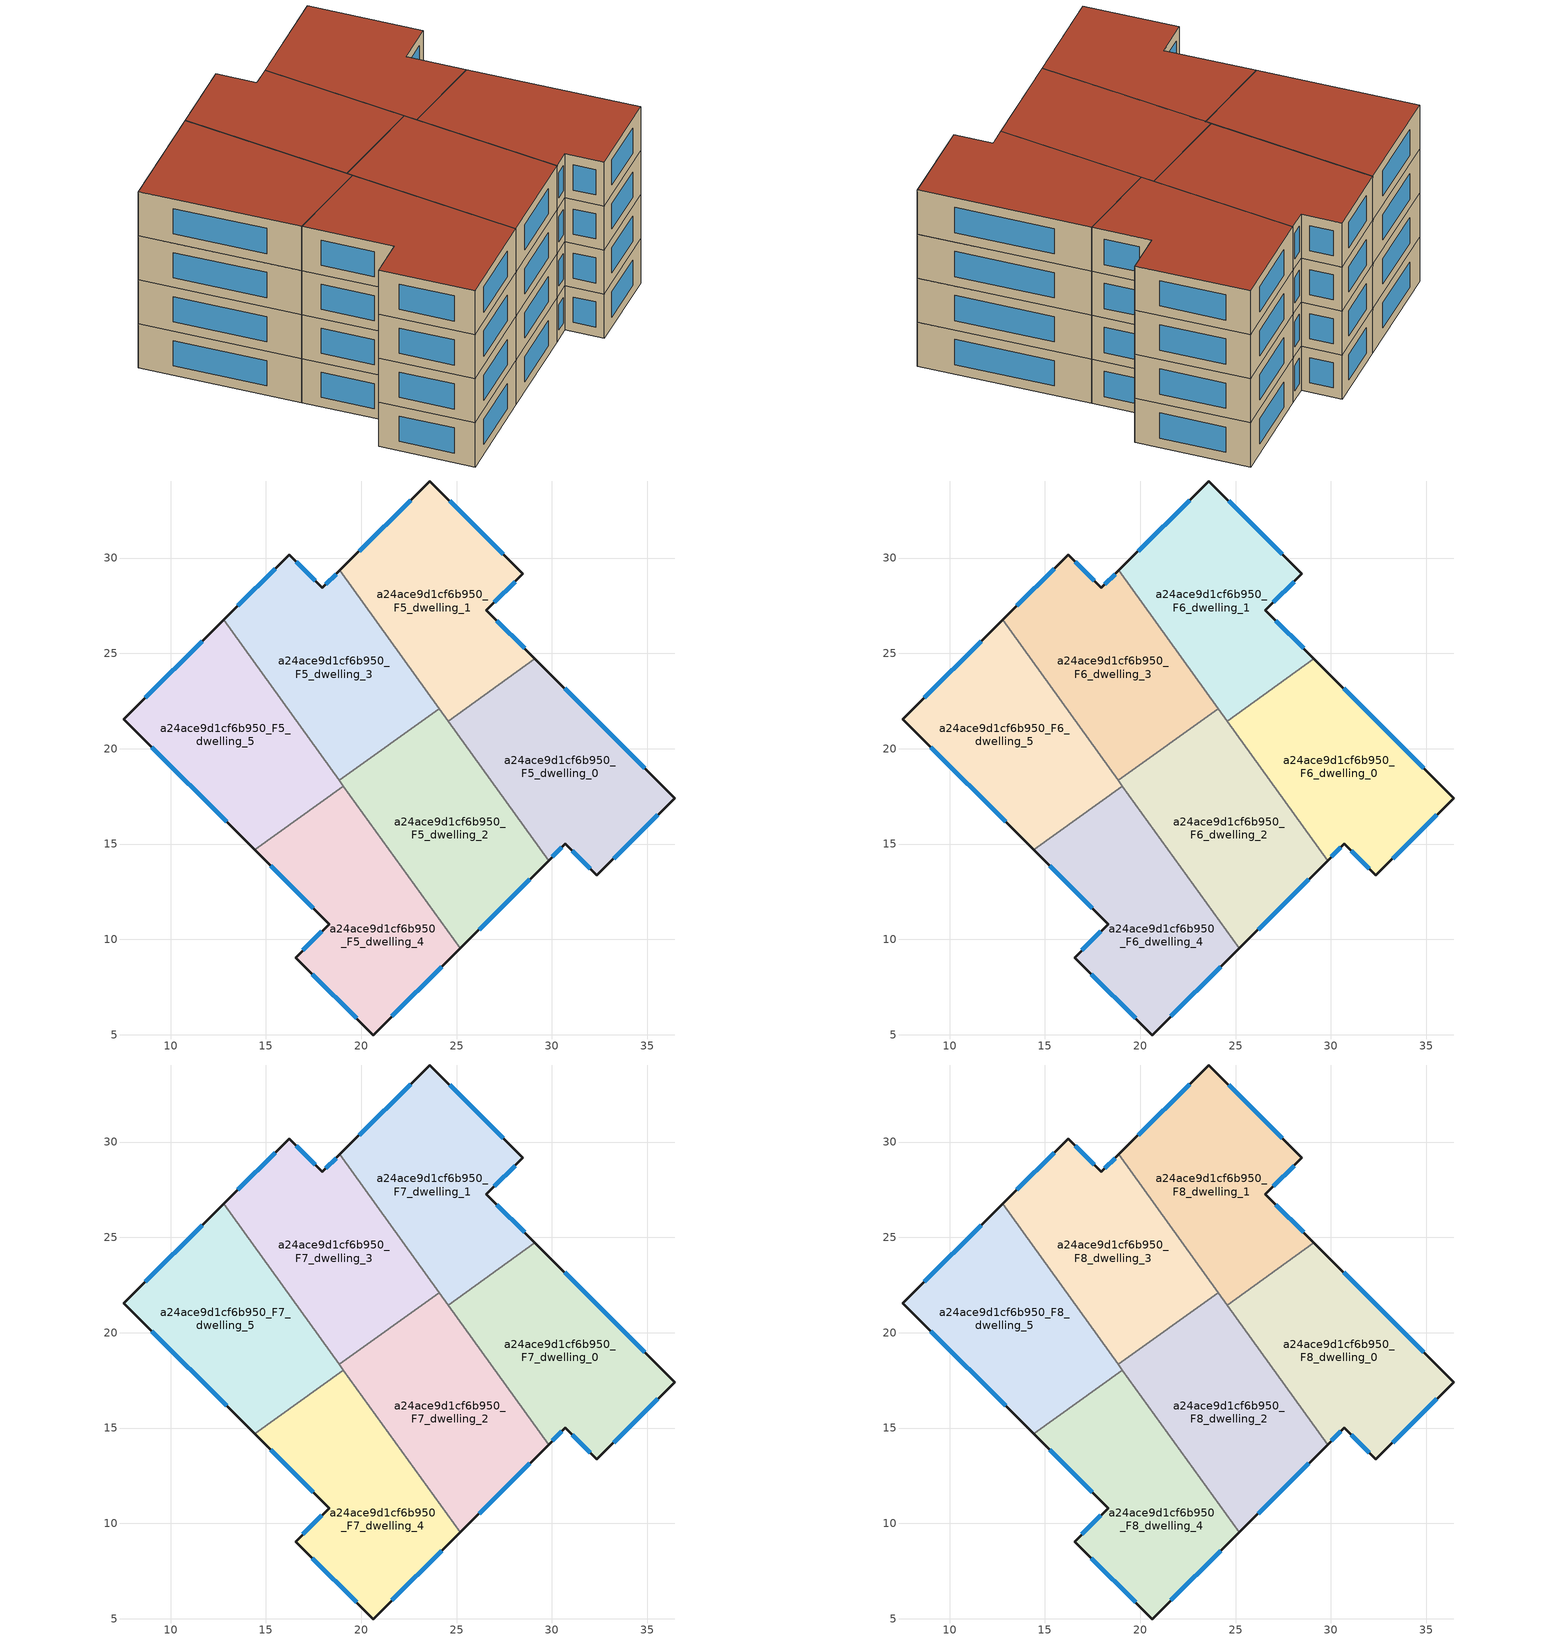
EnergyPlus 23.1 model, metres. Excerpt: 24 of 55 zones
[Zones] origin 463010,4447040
a24ace9d1cf6b950_F5_dwelling_0
 floor to a24ace9d1cf6b950_F4_dwelling_0 (EU_floor_Construction): 36.44,17.41 32.37,13.36 30.72,15.01 29.83,14.14 24.57,21.45 29.11,24.73 z15
 wall outside (EU_wall_Construction): 29.83,14.14 30.72,15.01 32.37,13.36 36.44,17.41 29.11,24.73 z15:18
 wall to a24ace9d1cf6b950_F5_dwelling_1 (EU_wall_Construction): 29.11,24.73 24.57,21.45 z15:18
 wall to a24ace9d1cf6b950_F5_dwelling_2 (EU_wall_Construction): 24.57,21.45 29.83,14.14 z15:18
 window (EU_Window_Construction): 31.07,14.66 32.01,13.72 / 30.02,14.32 30.53,14.83 / 34.87,18.97 30.68,23.16 / 33.24,14.23 35.57,16.54 z15.64:17.36
a24ace9d1cf6b950_F5_dwelling_1
 floor to a24ace9d1cf6b950_F4_dwelling_1 (EU_floor_Construction): 28.49,29.17 26.57,27.27 29.11,24.73 24.57,21.45 18.88,29.35 23.6,34.04 z15
 wall outside (EU_wall_Construction): 29.11,24.73 26.57,27.27 28.49,29.17 23.6,34.04 18.88,29.35 z15:18
 wall to a24ace9d1cf6b950_F5_dwelling_3 (EU_wall_Construction): 18.88,29.35 24.1,22.1 z15:18
 wall to a24ace9d1cf6b950_F5_dwelling_2 (EU_wall_Construction): 24.1,22.1 24.57,21.45 z15:18
 window (EU_Window_Construction): 22.59,33.04 19.89,30.36 / 27.44,30.21 24.65,33 / 26.98,27.67 28.08,28.76 / 28.57,25.27 27.11,26.72 z15.64:17.36
a24ace9d1cf6b950_F5_dwelling_2
 floor to a24ace9d1cf6b950_F4_dwelling_2 (EU_floor_Construction): 24.1,22.1 29.83,14.14 25.2,9.53 18.86,18.33 z15
 wall outside (EU_wall_Construction): 25.2,9.53 29.83,14.14 z15:18
 wall to a24ace9d1cf6b950_F5_dwelling_3 (EU_wall_Construction): 24.1,22.1 18.86,18.33 z15:18
 wall to a24ace9d1cf6b950_F5_dwelling_4 (EU_wall_Construction): 19.07,18.04 25.2,9.53 z15:18
 wall to a24ace9d1cf6b950_F5_dwelling_5 (EU_wall_Construction): 18.86,18.33 19.07,18.04 z15:18
 window (EU_Window_Construction): 26.19,10.52 28.84,13.15 z15.64:17.36
a24ace9d1cf6b950_F5_dwelling_3
 floor to a24ace9d1cf6b950_F4_dwelling_3 (EU_floor_Construction): 18.88,29.35 24.1,22.1 18.86,18.33 12.79,26.76 16.23,30.17 17.96,28.44 z15
 wall outside (EU_wall_Construction): 18.88,29.35 17.96,28.44 16.23,30.17 12.79,26.76 z15:18
 wall to a24ace9d1cf6b950_F5_dwelling_5 (EU_wall_Construction): 12.79,26.76 18.86,18.33 z15:18
 window (EU_Window_Construction): 15.49,29.44 13.53,27.49 / 17.59,28.81 16.6,29.8 / 18.68,29.16 18.16,28.64 z15.64:17.36
a24ace9d1cf6b950_F5_dwelling_4
 floor to a24ace9d1cf6b950_F4_dwelling_4 (EU_floor_Construction): 19.07,18.04 25.2,9.53 20.63,4.99 16.56,9.04 18.32,10.79 14.42,14.69 z15
 wall outside (EU_wall_Construction): 14.42,14.69 18.32,10.79 16.56,9.04 20.63,4.99 25.2,9.53 z15:18
 wall to a24ace9d1cf6b950_F5_dwelling_5 (EU_wall_Construction): 19.07,18.04 14.42,14.69 z15:18
 window (EU_Window_Construction): 17.43,8.18 19.76,5.85 / 17.95,10.42 16.94,9.42 / 15.26,13.86 17.49,11.63 / 21.61,5.96 24.22,8.56 z15.64:17.36
a24ace9d1cf6b950_F5_dwelling_5
 floor to a24ace9d1cf6b950_F4_dwelling_5 (EU_floor_Construction): 12.79,26.76 19.07,18.04 14.42,14.69 7.55,21.55 z15
 wall outside (EU_wall_Construction): 12.79,26.76 7.55,21.55 14.42,14.69 z15:18
 window (EU_Window_Construction): 9.02,20.08 12.95,16.16 / 11.67,25.64 8.68,22.67 z15.64:17.36
a24ace9d1cf6b950_F6_dwelling_0
 floor to a24ace9d1cf6b950_F5_dwelling_0 (EU_floor_Construction): 36.44,17.41 32.37,13.36 30.72,15.01 29.83,14.14 24.57,21.45 29.11,24.73 z18
 wall outside (EU_wall_Construction): 29.83,14.14 30.72,15.01 32.37,13.36 36.44,17.41 29.11,24.73 z18:21
 wall to a24ace9d1cf6b950_F6_dwelling_1 (EU_wall_Construction): 29.11,24.73 24.57,21.45 z18:21
 wall to a24ace9d1cf6b950_F6_dwelling_2 (EU_wall_Construction): 24.57,21.45 29.83,14.14 z18:21
 window (EU_Window_Construction): 31.07,14.66 32.01,13.72 / 30.02,14.32 30.53,14.83 / 34.87,18.97 30.68,23.16 / 33.24,14.23 35.57,16.54 z18.64:20.36
a24ace9d1cf6b950_F6_dwelling_1
 floor to a24ace9d1cf6b950_F5_dwelling_1 (EU_floor_Construction): 28.49,29.17 26.57,27.27 29.11,24.73 24.57,21.45 18.88,29.35 23.6,34.04 z18
 wall outside (EU_wall_Construction): 29.11,24.73 26.57,27.27 28.49,29.17 23.6,34.04 18.88,29.35 z18:21
 wall to a24ace9d1cf6b950_F6_dwelling_3 (EU_wall_Construction): 18.88,29.35 24.1,22.1 z18:21
 wall to a24ace9d1cf6b950_F6_dwelling_2 (EU_wall_Construction): 24.1,22.1 24.57,21.45 z18:21
 window (EU_Window_Construction): 22.59,33.04 19.89,30.36 / 27.44,30.21 24.65,33 / 26.98,27.67 28.08,28.76 / 28.57,25.27 27.11,26.72 z18.64:20.36
a24ace9d1cf6b950_F6_dwelling_2
 floor to a24ace9d1cf6b950_F5_dwelling_2 (EU_floor_Construction): 24.1,22.1 29.83,14.14 25.2,9.53 18.86,18.33 z18
 wall outside (EU_wall_Construction): 25.2,9.53 29.83,14.14 z18:21
 wall to a24ace9d1cf6b950_F6_dwelling_3 (EU_wall_Construction): 24.1,22.1 18.86,18.33 z18:21
 wall to a24ace9d1cf6b950_F6_dwelling_4 (EU_wall_Construction): 19.07,18.04 25.2,9.53 z18:21
 wall to a24ace9d1cf6b950_F6_dwelling_5 (EU_wall_Construction): 18.86,18.33 19.07,18.04 z18:21
 window (EU_Window_Construction): 26.19,10.52 28.84,13.15 z18.64:20.36
a24ace9d1cf6b950_F6_dwelling_3
 floor to a24ace9d1cf6b950_F5_dwelling_3 (EU_floor_Construction): 18.88,29.35 24.1,22.1 18.86,18.33 12.79,26.76 16.23,30.17 17.96,28.44 z18
 wall outside (EU_wall_Construction): 18.88,29.35 17.96,28.44 16.23,30.17 12.79,26.76 z18:21
 wall to a24ace9d1cf6b950_F6_dwelling_5 (EU_wall_Construction): 12.79,26.76 18.86,18.33 z18:21
 window (EU_Window_Construction): 15.49,29.44 13.53,27.49 / 17.59,28.81 16.6,29.8 / 18.68,29.16 18.16,28.64 z18.64:20.36
a24ace9d1cf6b950_F6_dwelling_4
 floor to a24ace9d1cf6b950_F5_dwelling_4 (EU_floor_Construction): 19.07,18.04 25.2,9.53 20.63,4.99 16.56,9.04 18.32,10.79 14.42,14.69 z18
 wall outside (EU_wall_Construction): 14.42,14.69 18.32,10.79 16.56,9.04 20.63,4.99 25.2,9.53 z18:21
 wall to a24ace9d1cf6b950_F6_dwelling_5 (EU_wall_Construction): 19.07,18.04 14.42,14.69 z18:21
 window (EU_Window_Construction): 17.43,8.18 19.76,5.85 / 17.95,10.42 16.94,9.42 / 15.26,13.86 17.49,11.63 / 21.61,5.96 24.22,8.56 z18.64:20.36
a24ace9d1cf6b950_F6_dwelling_5
 floor to a24ace9d1cf6b950_F5_dwelling_5 (EU_floor_Construction): 12.79,26.76 19.07,18.04 14.42,14.69 7.55,21.55 z18
 wall outside (EU_wall_Construction): 12.79,26.76 7.55,21.55 14.42,14.69 z18:21
 window (EU_Window_Construction): 9.02,20.08 12.95,16.16 / 11.67,25.64 8.68,22.67 z18.64:20.36
a24ace9d1cf6b950_F7_dwelling_0
 floor to a24ace9d1cf6b950_F6_dwelling_0 (EU_floor_Construction): 36.44,17.41 32.37,13.36 30.72,15.01 29.83,14.14 24.57,21.45 29.11,24.73 z21
 wall outside (EU_wall_Construction): 29.83,14.14 30.72,15.01 32.37,13.36 36.44,17.41 29.11,24.73 z21:24
 wall to a24ace9d1cf6b950_F7_dwelling_1 (EU_wall_Construction): 29.11,24.73 24.57,21.45 z21:24
 wall to a24ace9d1cf6b950_F7_dwelling_2 (EU_wall_Construction): 24.57,21.45 29.83,14.14 z21:24
 window (EU_Window_Construction): 31.07,14.66 32.01,13.72 / 30.02,14.32 30.53,14.83 / 34.87,18.97 30.68,23.16 / 33.24,14.23 35.57,16.54 z21.64:23.36
a24ace9d1cf6b950_F7_dwelling_1
 floor to a24ace9d1cf6b950_F6_dwelling_1 (EU_floor_Construction): 28.49,29.17 26.57,27.27 29.11,24.73 24.57,21.45 18.88,29.35 23.6,34.04 z21
 wall outside (EU_wall_Construction): 29.11,24.73 26.57,27.27 28.49,29.17 23.6,34.04 18.88,29.35 z21:24
 wall to a24ace9d1cf6b950_F7_dwelling_3 (EU_wall_Construction): 18.88,29.35 24.1,22.1 z21:24
 wall to a24ace9d1cf6b950_F7_dwelling_2 (EU_wall_Construction): 24.1,22.1 24.57,21.45 z21:24
 window (EU_Window_Construction): 22.59,33.04 19.89,30.36 / 27.44,30.21 24.65,33 / 26.98,27.67 28.08,28.76 / 28.57,25.27 27.11,26.72 z21.64:23.36
a24ace9d1cf6b950_F7_dwelling_2
 floor to a24ace9d1cf6b950_F6_dwelling_2 (EU_floor_Construction): 24.1,22.1 29.83,14.14 25.2,9.53 18.86,18.33 z21
 wall outside (EU_wall_Construction): 25.2,9.53 29.83,14.14 z21:24
 wall to a24ace9d1cf6b950_F7_dwelling_3 (EU_wall_Construction): 24.1,22.1 18.86,18.33 z21:24
 wall to a24ace9d1cf6b950_F7_dwelling_4 (EU_wall_Construction): 19.07,18.04 25.2,9.53 z21:24
 wall to a24ace9d1cf6b950_F7_dwelling_5 (EU_wall_Construction): 18.86,18.33 19.07,18.04 z21:24
 window (EU_Window_Construction): 26.19,10.52 28.84,13.15 z21.64:23.36
a24ace9d1cf6b950_F7_dwelling_3
 floor to a24ace9d1cf6b950_F6_dwelling_3 (EU_floor_Construction): 18.88,29.35 24.1,22.1 18.86,18.33 12.79,26.76 16.23,30.17 17.96,28.44 z21
 wall outside (EU_wall_Construction): 18.88,29.35 17.96,28.44 16.23,30.17 12.79,26.76 z21:24
 wall to a24ace9d1cf6b950_F7_dwelling_5 (EU_wall_Construction): 12.79,26.76 18.86,18.33 z21:24
 window (EU_Window_Construction): 15.49,29.44 13.53,27.49 / 17.59,28.81 16.6,29.8 / 18.68,29.16 18.16,28.64 z21.64:23.36
a24ace9d1cf6b950_F7_dwelling_4
 floor to a24ace9d1cf6b950_F6_dwelling_4 (EU_floor_Construction): 19.07,18.04 25.2,9.53 20.63,4.99 16.56,9.04 18.32,10.79 14.42,14.69 z21
 wall outside (EU_wall_Construction): 14.42,14.69 18.32,10.79 16.56,9.04 20.63,4.99 25.2,9.53 z21:24
 wall to a24ace9d1cf6b950_F7_dwelling_5 (EU_wall_Construction): 19.07,18.04 14.42,14.69 z21:24
 window (EU_Window_Construction): 17.43,8.18 19.76,5.85 / 17.95,10.42 16.94,9.42 / 15.26,13.86 17.49,11.63 / 21.61,5.96 24.22,8.56 z21.64:23.36
a24ace9d1cf6b950_F7_dwelling_5
 floor to a24ace9d1cf6b950_F6_dwelling_5 (EU_floor_Construction): 12.79,26.76 19.07,18.04 14.42,14.69 7.55,21.55 z21
 wall outside (EU_wall_Construction): 12.79,26.76 7.55,21.55 14.42,14.69 z21:24
 window (EU_Window_Construction): 9.02,20.08 12.95,16.16 / 11.67,25.64 8.68,22.67 z21.64:23.36
a24ace9d1cf6b950_F8_dwelling_0
 floor to a24ace9d1cf6b950_F7_dwelling_0 (EU_floor_Construction): 36.44,17.41 32.37,13.36 30.72,15.01 29.83,14.14 24.57,21.45 29.11,24.73 z24
 wall outside (EU_wall_Construction): 29.83,14.14 30.72,15.01 32.37,13.36 36.44,17.41 29.11,24.73 z24:27
 wall to a24ace9d1cf6b950_F8_dwelling_1 (EU_wall_Construction): 29.11,24.73 24.57,21.45 z24:27
 wall to a24ace9d1cf6b950_F8_dwelling_2 (EU_wall_Construction): 24.57,21.45 29.83,14.14 z24:27
 window (EU_Window_Construction): 31.07,14.66 32.01,13.72 / 30.02,14.32 30.53,14.83 / 34.87,18.97 30.68,23.16 / 33.24,14.23 35.57,16.54 z24.64:26.36
 roof outside (EU_roof_Construction): 36.44,17.41 29.11,24.73 24.57,21.45 29.83,14.14 30.72,15.01 32.37,13.36 z27
a24ace9d1cf6b950_F8_dwelling_1
 floor to a24ace9d1cf6b950_F7_dwelling_1 (EU_floor_Construction): 28.49,29.17 26.57,27.27 29.11,24.73 24.57,21.45 18.88,29.35 23.6,34.04 z24
 wall outside (EU_wall_Construction): 29.11,24.73 26.57,27.27 28.49,29.17 23.6,34.04 18.88,29.35 z24:27
 wall to a24ace9d1cf6b950_F8_dwelling_3 (EU_wall_Construction): 18.88,29.35 24.1,22.1 z24:27
 wall to a24ace9d1cf6b950_F8_dwelling_2 (EU_wall_Construction): 24.1,22.1 24.57,21.45 z24:27
 window (EU_Window_Construction): 22.59,33.04 19.89,30.36 / 27.44,30.21 24.65,33 / 26.98,27.67 28.08,28.76 / 28.57,25.27 27.11,26.72 z24.64:26.36
 roof outside (EU_roof_Construction): 29.11,24.73 26.57,27.27 28.49,29.17 23.6,34.04 18.88,29.35 24.57,21.45 z27
a24ace9d1cf6b950_F8_dwelling_2
 floor to a24ace9d1cf6b950_F7_dwelling_2 (EU_floor_Construction): 24.1,22.1 29.83,14.14 25.2,9.53 18.86,18.33 z24
 wall outside (EU_wall_Construction): 25.2,9.53 29.83,14.14 z24:27
 wall to a24ace9d1cf6b950_F8_dwelling_3 (EU_wall_Construction): 24.1,22.1 18.86,18.33 z24:27
 wall to a24ace9d1cf6b950_F8_dwelling_4 (EU_wall_Construction): 19.07,18.04 25.2,9.53 z24:27
 wall to a24ace9d1cf6b950_F8_dwelling_5 (EU_wall_Construction): 18.86,18.33 19.07,18.04 z24:27
 window (EU_Window_Construction): 26.19,10.52 28.84,13.15 z24.64:26.36
 roof outside (EU_roof_Construction): 29.83,14.14 24.1,22.1 18.86,18.33 25.2,9.53 z27
a24ace9d1cf6b950_F8_dwelling_3
 floor to a24ace9d1cf6b950_F7_dwelling_3 (EU_floor_Construction): 18.88,29.35 24.1,22.1 18.86,18.33 12.79,26.76 16.23,30.17 17.96,28.44 z24
 wall outside (EU_wall_Construction): 18.88,29.35 17.96,28.44 16.23,30.17 12.79,26.76 z24:27
 wall to a24ace9d1cf6b950_F8_dwelling_5 (EU_wall_Construction): 12.79,26.76 18.86,18.33 z24:27
 window (EU_Window_Construction): 15.49,29.44 13.53,27.49 / 17.59,28.81 16.6,29.8 / 18.68,29.16 18.16,28.64 z24.64:26.36
 roof outside (EU_roof_Construction): 24.1,22.1 18.88,29.35 17.96,28.44 16.23,30.17 12.79,26.76 18.86,18.33 z27
a24ace9d1cf6b950_F8_dwelling_4
 floor to a24ace9d1cf6b950_F7_dwelling_4 (EU_floor_Construction): 19.07,18.04 25.2,9.53 20.63,4.99 16.56,9.04 18.32,10.79 14.42,14.69 z24
 wall outside (EU_wall_Construction): 14.42,14.69 18.32,10.79 16.56,9.04 20.63,4.99 25.2,9.53 z24:27
 wall to a24ace9d1cf6b950_F8_dwelling_5 (EU_wall_Construction): 19.07,18.04 14.42,14.69 z24:27
 window (EU_Window_Construction): 17.43,8.18 19.76,5.85 / 17.95,10.42 16.94,9.42 / 15.26,13.86 17.49,11.63 / 21.61,5.96 24.22,8.56 z24.64:26.36
 roof outside (EU_roof_Construction): 25.2,9.53 19.07,18.04 14.42,14.69 18.32,10.79 16.56,9.04 20.63,4.99 z27
a24ace9d1cf6b950_F8_dwelling_5
 floor to a24ace9d1cf6b950_F7_dwelling_5 (EU_floor_Construction): 12.79,26.76 19.07,18.04 14.42,14.69 7.55,21.55 z24
 wall outside (EU_wall_Construction): 12.79,26.76 7.55,21.55 14.42,14.69 z24:27
 window (EU_Window_Construction): 9.02,20.08 12.95,16.16 / 11.67,25.64 8.68,22.67 z24.64:26.36
 roof outside (EU_roof_Construction): 19.07,18.04 12.79,26.76 7.55,21.55 14.42,14.69 z27
[Building]
EU S2 Campaign: North Axis=0; Terrain=City; Solar Distribution=FullExterior
[Site:Location]
Yerevan-Zvartnots.Intl.AP: Latitude=40.15; Longitude=44.383; Time Zone=4; Elevation=854
[SizingPeriod:WeatherFileDays]
AnnualSizingPeriod: Begin Month=1; Begin Day of Month=1; End Month=12; End Day of Month=31; Day of Week for Start Day=Monday; Use Weather File Daylight Saving Period=No; Use Weather File Rain and Snow Indicators=No
[MATERIAL]
EU_InternalMass_Material: Roughness=MediumRough; Thickness=0.1; Conductivity=1; Density=1800; Specific Heat=900; Thermal Absorptance=0.9; Solar Absorptance=0.7; Visible Absorptance=0.7
[MATERIAL:NOMASS] Roughness=MediumRough; Thermal Absorptance=0.9; Solar Absorptance=0.7; Visible Absorptance=0.7
Name | Thermal Resistance
EU_wall_NoMass | 1.05043
EU_roof_NoMass | 1.45357
EU_floor_NoMass | 0.478065
[WINDOWMATERIAL:SIMPLEGLAZINGSYSTEM]
EU_Window_SimpleGlazing: UFactor=2.5566; Solar Heat Gain Coefficient=0.75; Visible Transmittance=0.75
[CONSTRUCTION]
EU_wall_Construction: EU_wall_NoMass
EU_roof_Construction: EU_roof_NoMass
EU_floor_Construction: EU_floor_NoMass
EU_Window_Construction: EU_Window_SimpleGlazing
EU_InternalMass_Construction: EU_InternalMass_Material
[ZONE] Type=1; Multiplier=1; Ceiling Height=autocalculate; Floor Area=autocalculate; Part of Total Floor Area=Yes
Name | Volume
a24ace9d1cf6b950_F5_dwelling_0; a24ace9d1cf6b950_F6_dwelling_0; a24ace9d1cf6b950_F7_dwelling_0; a24ace9d1cf6b950_F8_dwelling_0 | 199.963
a24ace9d1cf6b950_F5_dwelling_1; a24ace9d1cf6b950_F6_dwelling_1; a24ace9d1cf6b950_F7_dwelling_1; a24ace9d1cf6b950_F8_dwelling_1 | 199.956
a24ace9d1cf6b950_F5_dwelling_2; a24ace9d1cf6b950_F6_dwelling_2; a24ace9d1cf6b950_F7_dwelling_2; a24ace9d1cf6b950_F8_dwelling_2 | 199.955
a24ace9d1cf6b950_F5_dwelling_3; a24ace9d1cf6b950_F6_dwelling_3; a24ace9d1cf6b950_F7_dwelling_3; a24ace9d1cf6b950_F8_dwelling_3 | 199.957
a24ace9d1cf6b950_F5_dwelling_4; a24ace9d1cf6b950_F6_dwelling_4; a24ace9d1cf6b950_F7_dwelling_4; a24ace9d1cf6b950_F8_dwelling_4 | 199.965
a24ace9d1cf6b950_F5_dwelling_5; a24ace9d1cf6b950_F6_dwelling_5; a24ace9d1cf6b950_F7_dwelling_5; a24ace9d1cf6b950_F8_dwelling_5 | 199.954
[INTERNALMASS] Construction=EU_InternalMass_Construction
Name | Zone or ZoneList | Surface Area
a24ace9d1cf6b950_F5_dwelling_0_EU_InternalMass | a24ace9d1cf6b950_F5_dwelling_0 | 66.6544
a24ace9d1cf6b950_F5_dwelling_1_EU_InternalMass | a24ace9d1cf6b950_F5_dwelling_1 | 66.6515
a24ace9d1cf6b950_F5_dwelling_2_EU_InternalMass | a24ace9d1cf6b950_F5_dwelling_2 | 66.6537
a24ace9d1cf6b950_F5_dwelling_3_EU_InternalMass | a24ace9d1cf6b950_F5_dwelling_3 | 66.652
a24ace9d1cf6b950_F5_dwelling_4_EU_InternalMass | a24ace9d1cf6b950_F5_dwelling_4 | 66.6545
a24ace9d1cf6b950_F5_dwelling_5_EU_InternalMass | a24ace9d1cf6b950_F5_dwelling_5 | 66.6512
a24ace9d1cf6b950_F6_dwelling_0_EU_InternalMass | a24ace9d1cf6b950_F6_dwelling_0 | 66.6544
a24ace9d1cf6b950_F6_dwelling_1_EU_InternalMass | a24ace9d1cf6b950_F6_dwelling_1 | 66.6515
a24ace9d1cf6b950_F6_dwelling_2_EU_InternalMass | a24ace9d1cf6b950_F6_dwelling_2 | 66.6537
a24ace9d1cf6b950_F6_dwelling_3_EU_InternalMass | a24ace9d1cf6b950_F6_dwelling_3 | 66.652
a24ace9d1cf6b950_F6_dwelling_4_EU_InternalMass | a24ace9d1cf6b950_F6_dwelling_4 | 66.6545
a24ace9d1cf6b950_F6_dwelling_5_EU_InternalMass | a24ace9d1cf6b950_F6_dwelling_5 | 66.6512
a24ace9d1cf6b950_F7_dwelling_0_EU_InternalMass | a24ace9d1cf6b950_F7_dwelling_0 | 66.6544
a24ace9d1cf6b950_F7_dwelling_1_EU_InternalMass | a24ace9d1cf6b950_F7_dwelling_1 | 66.6515
a24ace9d1cf6b950_F7_dwelling_2_EU_InternalMass | a24ace9d1cf6b950_F7_dwelling_2 | 66.6537
a24ace9d1cf6b950_F7_dwelling_3_EU_InternalMass | a24ace9d1cf6b950_F7_dwelling_3 | 66.652
a24ace9d1cf6b950_F7_dwelling_4_EU_InternalMass | a24ace9d1cf6b950_F7_dwelling_4 | 66.6545
a24ace9d1cf6b950_F7_dwelling_5_EU_InternalMass | a24ace9d1cf6b950_F7_dwelling_5 | 66.6512
a24ace9d1cf6b950_F8_dwelling_0_EU_InternalMass | a24ace9d1cf6b950_F8_dwelling_0 | 66.6544
a24ace9d1cf6b950_F8_dwelling_1_EU_InternalMass | a24ace9d1cf6b950_F8_dwelling_1 | 66.6515
a24ace9d1cf6b950_F8_dwelling_2_EU_InternalMass | a24ace9d1cf6b950_F8_dwelling_2 | 66.6537
a24ace9d1cf6b950_F8_dwelling_3_EU_InternalMass | a24ace9d1cf6b950_F8_dwelling_3 | 66.652
a24ace9d1cf6b950_F8_dwelling_4_EU_InternalMass | a24ace9d1cf6b950_F8_dwelling_4 | 66.6545
a24ace9d1cf6b950_F8_dwelling_5_EU_InternalMass | a24ace9d1cf6b950_F8_dwelling_5 | 66.6512
[OTHEREQUIPMENT] Fuel Type=Electricity; Design Level Calculation Method=Watts/Area; Power per Zone Floor Area=1; Fraction Latent=0; Fraction Radiant=0; Fraction Lost=0; Carbon Dioxide Generation Rate=0; EndUse Subcategory=EU_Step8_InternalGains
Name | Zone or ZoneList or Space or SpaceList | Schedule
EU_Step8_InternalGain_a24ace9d1cf6b950_F5_dwelling_0_f000 | a24ace9d1cf6b950_F5_dwelling_0 | EU_Step8_GainSchedule_a24ace9d1cf6b950_F5_dwelling_0_f000
EU_Step8_InternalGain_a24ace9d1cf6b950_F5_dwelling_1_f000 | a24ace9d1cf6b950_F5_dwelling_1 | EU_Step8_GainSchedule_a24ace9d1cf6b950_F5_dwelling_1_f000
EU_Step8_InternalGain_a24ace9d1cf6b950_F5_dwelling_2_f000 | a24ace9d1cf6b950_F5_dwelling_2 | EU_Step8_GainSchedule_a24ace9d1cf6b950_F5_dwelling_2_f000
EU_Step8_InternalGain_a24ace9d1cf6b950_F5_dwelling_3_f000 | a24ace9d1cf6b950_F5_dwelling_3 | EU_Step8_GainSchedule_a24ace9d1cf6b950_F5_dwelling_3_f000
EU_Step8_InternalGain_a24ace9d1cf6b950_F5_dwelling_4_f000 | a24ace9d1cf6b950_F5_dwelling_4 | EU_Step8_GainSchedule_a24ace9d1cf6b950_F5_dwelling_4_f000
EU_Step8_InternalGain_a24ace9d1cf6b950_F5_dwelling_5_f000 | a24ace9d1cf6b950_F5_dwelling_5 | EU_Step8_GainSchedule_a24ace9d1cf6b950_F5_dwelling_5_f000
EU_Step8_InternalGain_a24ace9d1cf6b950_F6_dwelling_0_f000 | a24ace9d1cf6b950_F6_dwelling_0 | EU_Step8_GainSchedule_a24ace9d1cf6b950_F6_dwelling_0_f000
EU_Step8_InternalGain_a24ace9d1cf6b950_F6_dwelling_1_f000 | a24ace9d1cf6b950_F6_dwelling_1 | EU_Step8_GainSchedule_a24ace9d1cf6b950_F6_dwelling_1_f000
EU_Step8_InternalGain_a24ace9d1cf6b950_F6_dwelling_2_f000 | a24ace9d1cf6b950_F6_dwelling_2 | EU_Step8_GainSchedule_a24ace9d1cf6b950_F6_dwelling_2_f000
EU_Step8_InternalGain_a24ace9d1cf6b950_F6_dwelling_3_f000 | a24ace9d1cf6b950_F6_dwelling_3 | EU_Step8_GainSchedule_a24ace9d1cf6b950_F6_dwelling_3_f000
EU_Step8_InternalGain_a24ace9d1cf6b950_F6_dwelling_4_f000 | a24ace9d1cf6b950_F6_dwelling_4 | EU_Step8_GainSchedule_a24ace9d1cf6b950_F6_dwelling_4_f000
EU_Step8_InternalGain_a24ace9d1cf6b950_F6_dwelling_5_f000 | a24ace9d1cf6b950_F6_dwelling_5 | EU_Step8_GainSchedule_a24ace9d1cf6b950_F6_dwelling_5_f000
EU_Step8_InternalGain_a24ace9d1cf6b950_F7_dwelling_0_f000 | a24ace9d1cf6b950_F7_dwelling_0 | EU_Step8_GainSchedule_a24ace9d1cf6b950_F7_dwelling_0_f000
EU_Step8_InternalGain_a24ace9d1cf6b950_F7_dwelling_1_f000 | a24ace9d1cf6b950_F7_dwelling_1 | EU_Step8_GainSchedule_a24ace9d1cf6b950_F7_dwelling_1_f000
EU_Step8_InternalGain_a24ace9d1cf6b950_F7_dwelling_2_f000 | a24ace9d1cf6b950_F7_dwelling_2 | EU_Step8_GainSchedule_a24ace9d1cf6b950_F7_dwelling_2_f000
EU_Step8_InternalGain_a24ace9d1cf6b950_F7_dwelling_3_f000 | a24ace9d1cf6b950_F7_dwelling_3 | EU_Step8_GainSchedule_a24ace9d1cf6b950_F7_dwelling_3_f000
EU_Step8_InternalGain_a24ace9d1cf6b950_F7_dwelling_4_f000 | a24ace9d1cf6b950_F7_dwelling_4 | EU_Step8_GainSchedule_a24ace9d1cf6b950_F7_dwelling_4_f000
EU_Step8_InternalGain_a24ace9d1cf6b950_F7_dwelling_5_f000 | a24ace9d1cf6b950_F7_dwelling_5 | EU_Step8_GainSchedule_a24ace9d1cf6b950_F7_dwelling_5_f000
EU_Step8_InternalGain_a24ace9d1cf6b950_F8_dwelling_0_f000 | a24ace9d1cf6b950_F8_dwelling_0 | EU_Step8_GainSchedule_a24ace9d1cf6b950_F8_dwelling_0_f000
EU_Step8_InternalGain_a24ace9d1cf6b950_F8_dwelling_1_f000 | a24ace9d1cf6b950_F8_dwelling_1 | EU_Step8_GainSchedule_a24ace9d1cf6b950_F8_dwelling_1_f000
EU_Step8_InternalGain_a24ace9d1cf6b950_F8_dwelling_2_f000 | a24ace9d1cf6b950_F8_dwelling_2 | EU_Step8_GainSchedule_a24ace9d1cf6b950_F8_dwelling_2_f000
EU_Step8_InternalGain_a24ace9d1cf6b950_F8_dwelling_3_f000 | a24ace9d1cf6b950_F8_dwelling_3 | EU_Step8_GainSchedule_a24ace9d1cf6b950_F8_dwelling_3_f000
EU_Step8_InternalGain_a24ace9d1cf6b950_F8_dwelling_4_f000 | a24ace9d1cf6b950_F8_dwelling_4 | EU_Step8_GainSchedule_a24ace9d1cf6b950_F8_dwelling_4_f000
EU_Step8_InternalGain_a24ace9d1cf6b950_F8_dwelling_5_f000 | a24ace9d1cf6b950_F8_dwelling_5 | EU_Step8_GainSchedule_a24ace9d1cf6b950_F8_dwelling_5_f000
[ZONEVENTILATION:DESIGNFLOWRATE] Schedule=EU_AlwaysOn; Design Flow Rate Calculation Method=AirChanges/Hour; Air Changes per Hour=0.557805; Ventilation Type=Natural; Fan Pressure Rise=0; Fan Total Efficiency=1; Constant Term Coefficient=1; Temperature Term Coefficient=0; Velocity Term Coefficient=0; Velocity Squared Term Coefficient=0; Minimum Indoor Temperature=-100; Maximum Indoor Temperature=100; Delta Temperature=-100; Minimum Outdoor Temperature=-100; Maximum Outdoor Temperature=100; Maximum Wind Speed=40
Name | Zone or ZoneList or Space or SpaceList
EU_ConstantAir_a24ace9d1cf6b950_F5_dwelling_0 | a24ace9d1cf6b950_F5_dwelling_0
EU_ConstantAir_a24ace9d1cf6b950_F5_dwelling_1 | a24ace9d1cf6b950_F5_dwelling_1
EU_ConstantAir_a24ace9d1cf6b950_F5_dwelling_2 | a24ace9d1cf6b950_F5_dwelling_2
EU_ConstantAir_a24ace9d1cf6b950_F5_dwelling_3 | a24ace9d1cf6b950_F5_dwelling_3
EU_ConstantAir_a24ace9d1cf6b950_F5_dwelling_4 | a24ace9d1cf6b950_F5_dwelling_4
EU_ConstantAir_a24ace9d1cf6b950_F5_dwelling_5 | a24ace9d1cf6b950_F5_dwelling_5
EU_ConstantAir_a24ace9d1cf6b950_F6_dwelling_0 | a24ace9d1cf6b950_F6_dwelling_0
EU_ConstantAir_a24ace9d1cf6b950_F6_dwelling_1 | a24ace9d1cf6b950_F6_dwelling_1
EU_ConstantAir_a24ace9d1cf6b950_F6_dwelling_2 | a24ace9d1cf6b950_F6_dwelling_2
EU_ConstantAir_a24ace9d1cf6b950_F6_dwelling_3 | a24ace9d1cf6b950_F6_dwelling_3
EU_ConstantAir_a24ace9d1cf6b950_F6_dwelling_4 | a24ace9d1cf6b950_F6_dwelling_4
EU_ConstantAir_a24ace9d1cf6b950_F6_dwelling_5 | a24ace9d1cf6b950_F6_dwelling_5
EU_ConstantAir_a24ace9d1cf6b950_F7_dwelling_0 | a24ace9d1cf6b950_F7_dwelling_0
EU_ConstantAir_a24ace9d1cf6b950_F7_dwelling_1 | a24ace9d1cf6b950_F7_dwelling_1
EU_ConstantAir_a24ace9d1cf6b950_F7_dwelling_2 | a24ace9d1cf6b950_F7_dwelling_2
EU_ConstantAir_a24ace9d1cf6b950_F7_dwelling_3 | a24ace9d1cf6b950_F7_dwelling_3
EU_ConstantAir_a24ace9d1cf6b950_F7_dwelling_4 | a24ace9d1cf6b950_F7_dwelling_4
EU_ConstantAir_a24ace9d1cf6b950_F7_dwelling_5 | a24ace9d1cf6b950_F7_dwelling_5
EU_ConstantAir_a24ace9d1cf6b950_F8_dwelling_0 | a24ace9d1cf6b950_F8_dwelling_0
EU_ConstantAir_a24ace9d1cf6b950_F8_dwelling_1 | a24ace9d1cf6b950_F8_dwelling_1
EU_ConstantAir_a24ace9d1cf6b950_F8_dwelling_2 | a24ace9d1cf6b950_F8_dwelling_2
EU_ConstantAir_a24ace9d1cf6b950_F8_dwelling_3 | a24ace9d1cf6b950_F8_dwelling_3
EU_ConstantAir_a24ace9d1cf6b950_F8_dwelling_4 | a24ace9d1cf6b950_F8_dwelling_4
EU_ConstantAir_a24ace9d1cf6b950_F8_dwelling_5 | a24ace9d1cf6b950_F8_dwelling_5
[HVACTEMPLATE:THERMOSTAT] Constant Heating Setpoint=20; Constant Cooling Setpoint=50
EU_HeatOnly_a24ace9d1cf6b950_F0_dwelling_2; EU_HeatOnly_a24ace9d1cf6b950_F0_dwelling_3; EU_HeatOnly_a24ace9d1cf6b950_F0_dwelling_4; EU_HeatOnly_a24ace9d1cf6b950_F0_dwelling_5; EU_HeatOnly_a24ace9d1cf6b950_F0_dwelling_6; EU_HeatOnly_a24ace9d1cf6b950_F1_dwelling_0; EU_HeatOnly_a24ace9d1cf6b950_F1_dwelling_1; EU_HeatOnly_a24ace9d1cf6b950_F1_dwelling_2; EU_HeatOnly_a24ace9d1cf6b950_F1_dwelling_3; EU_HeatOnly_a24ace9d1cf6b950_F1_dwelling_4; EU_HeatOnly_a24ace9d1cf6b950_F1_dwelling_5; EU_HeatOnly_a24ace9d1cf6b950_F2_dwelling_0; EU_HeatOnly_a24ace9d1cf6b950_F2_dwelling_1; EU_HeatOnly_a24ace9d1cf6b950_F2_dwelling_2; EU_HeatOnly_a24ace9d1cf6b950_F2_dwelling_3; EU_HeatOnly_a24ace9d1cf6b950_F2_dwelling_4; EU_HeatOnly_a24ace9d1cf6b950_F2_dwelling_5; EU_HeatOnly_a24ace9d1cf6b950_F3_dwelling_0; EU_HeatOnly_a24ace9d1cf6b950_F3_dwelling_1; EU_HeatOnly_a24ace9d1cf6b950_F3_dwelling_2; EU_HeatOnly_a24ace9d1cf6b950_F3_dwelling_3; EU_HeatOnly_a24ace9d1cf6b950_F3_dwelling_4; EU_HeatOnly_a24ace9d1cf6b950_F3_dwelling_5; EU_HeatOnly_a24ace9d1cf6b950_F4_dwelling_0; EU_HeatOnly_a24ace9d1cf6b950_F4_dwelling_1; EU_HeatOnly_a24ace9d1cf6b950_F4_dwelling_2; EU_HeatOnly_a24ace9d1cf6b950_F4_dwelling_3; EU_HeatOnly_a24ace9d1cf6b950_F4_dwelling_4; EU_HeatOnly_a24ace9d1cf6b950_F4_dwelling_5; EU_HeatOnly_a24ace9d1cf6b950_F5_dwelling_0; EU_HeatOnly_a24ace9d1cf6b950_F5_dwelling_1; EU_HeatOnly_a24ace9d1cf6b950_F5_dwelling_2; EU_HeatOnly_a24ace9d1cf6b950_F5_dwelling_3; EU_HeatOnly_a24ace9d1cf6b950_F5_dwelling_4; EU_HeatOnly_a24ace9d1cf6b950_F5_dwelling_5; EU_HeatOnly_a24ace9d1cf6b950_F6_dwelling_0; EU_HeatOnly_a24ace9d1cf6b950_F6_dwelling_1; EU_HeatOnly_a24ace9d1cf6b950_F6_dwelling_2; EU_HeatOnly_a24ace9d1cf6b950_F6_dwelling_3; EU_HeatOnly_a24ace9d1cf6b950_F6_dwelling_4; EU_HeatOnly_a24ace9d1cf6b950_F6_dwelling_5; EU_HeatOnly_a24ace9d1cf6b950_F7_dwelling_0; EU_HeatOnly_a24ace9d1cf6b950_F7_dwelling_1; EU_HeatOnly_a24ace9d1cf6b950_F7_dwelling_2; EU_HeatOnly_a24ace9d1cf6b950_F7_dwelling_3; EU_HeatOnly_a24ace9d1cf6b950_F7_dwelling_4; EU_HeatOnly_a24ace9d1cf6b950_F7_dwelling_5; EU_HeatOnly_a24ace9d1cf6b950_F8_dwelling_0; EU_HeatOnly_a24ace9d1cf6b950_F8_dwelling_1; EU_HeatOnly_a24ace9d1cf6b950_F8_dwelling_2; EU_HeatOnly_a24ace9d1cf6b950_F8_dwelling_3; EU_HeatOnly_a24ace9d1cf6b950_F8_dwelling_4; EU_HeatOnly_a24ace9d1cf6b950_F8_dwelling_5
[HVACTEMPLATE:ZONE:IDEALLOADSAIRSYSTEM] System Availability Schedule=EU_AlwaysOn; Maximum Heating Supply Air Temperature=50; Minimum Cooling Supply Air Temperature=13; Maximum Heating Supply Air Humidity Ratio=0.0156; Minimum Cooling Supply Air Humidity Ratio=0.0077; Heating Limit=NoLimit; Cooling Limit=NoLimit; Heating Availability Schedule=EU_AlwaysOn; Cooling Availability Schedule=EU_CoolingOff; Dehumidification Control Type=ConstantSensibleHeatRatio; Cooling Sensible Heat Ratio=0.7; Dehumidification Setpoint=60; Humidification Control Type=None; Humidification Setpoint=30; Outdoor Air Method=None; Outdoor Air Flow Rate per Person=0.00944; Outdoor Air Flow Rate per Zone Floor Area=0; Outdoor Air Flow Rate per Zone=0; Demand Controlled Ventilation Type=None; Outdoor Air Economizer Type=NoEconomizer; Heat Recovery Type=None; Sensible Heat Recovery Effectiveness=0.7; Latent Heat Recovery Effectiveness=0.65
Name | Template Thermostat
a24ace9d1cf6b950_F5_dwelling_0 | EU_HeatOnly_a24ace9d1cf6b950_F5_dwelling_0
a24ace9d1cf6b950_F5_dwelling_1 | EU_HeatOnly_a24ace9d1cf6b950_F5_dwelling_1
a24ace9d1cf6b950_F5_dwelling_2 | EU_HeatOnly_a24ace9d1cf6b950_F5_dwelling_2
a24ace9d1cf6b950_F5_dwelling_3 | EU_HeatOnly_a24ace9d1cf6b950_F5_dwelling_3
a24ace9d1cf6b950_F5_dwelling_4 | EU_HeatOnly_a24ace9d1cf6b950_F5_dwelling_4
a24ace9d1cf6b950_F5_dwelling_5 | EU_HeatOnly_a24ace9d1cf6b950_F5_dwelling_5
a24ace9d1cf6b950_F6_dwelling_0 | EU_HeatOnly_a24ace9d1cf6b950_F6_dwelling_0
a24ace9d1cf6b950_F6_dwelling_1 | EU_HeatOnly_a24ace9d1cf6b950_F6_dwelling_1
a24ace9d1cf6b950_F6_dwelling_2 | EU_HeatOnly_a24ace9d1cf6b950_F6_dwelling_2
a24ace9d1cf6b950_F6_dwelling_3 | EU_HeatOnly_a24ace9d1cf6b950_F6_dwelling_3
a24ace9d1cf6b950_F6_dwelling_4 | EU_HeatOnly_a24ace9d1cf6b950_F6_dwelling_4
a24ace9d1cf6b950_F6_dwelling_5 | EU_HeatOnly_a24ace9d1cf6b950_F6_dwelling_5
a24ace9d1cf6b950_F7_dwelling_0 | EU_HeatOnly_a24ace9d1cf6b950_F7_dwelling_0
a24ace9d1cf6b950_F7_dwelling_1 | EU_HeatOnly_a24ace9d1cf6b950_F7_dwelling_1
a24ace9d1cf6b950_F7_dwelling_2 | EU_HeatOnly_a24ace9d1cf6b950_F7_dwelling_2
a24ace9d1cf6b950_F7_dwelling_3 | EU_HeatOnly_a24ace9d1cf6b950_F7_dwelling_3
a24ace9d1cf6b950_F7_dwelling_4 | EU_HeatOnly_a24ace9d1cf6b950_F7_dwelling_4
a24ace9d1cf6b950_F7_dwelling_5 | EU_HeatOnly_a24ace9d1cf6b950_F7_dwelling_5
a24ace9d1cf6b950_F8_dwelling_0 | EU_HeatOnly_a24ace9d1cf6b950_F8_dwelling_0
a24ace9d1cf6b950_F8_dwelling_1 | EU_HeatOnly_a24ace9d1cf6b950_F8_dwelling_1
a24ace9d1cf6b950_F8_dwelling_2 | EU_HeatOnly_a24ace9d1cf6b950_F8_dwelling_2
a24ace9d1cf6b950_F8_dwelling_3 | EU_HeatOnly_a24ace9d1cf6b950_F8_dwelling_3
a24ace9d1cf6b950_F8_dwelling_4 | EU_HeatOnly_a24ace9d1cf6b950_F8_dwelling_4
a24ace9d1cf6b950_F8_dwelling_5 | EU_HeatOnly_a24ace9d1cf6b950_F8_dwelling_5
[SIZING:ZONE] Zone Cooling Design Supply Air Temperature Input Method=SupplyAirTemperature; Zone Cooling Design Supply Air Temperature=13; Zone Heating Design Supply Air Temperature Input Method=SupplyAirTemperature; Zone Heating Design Supply Air Temperature=50; Zone Cooling Design Supply Air Humidity Ratio=0.008; Zone Heating Design Supply Air Humidity Ratio=0.008; Cooling Design Air Flow Method=DesignDay; Cooling Design Air Flow Rate=0; Cooling Minimum Air Flow per Zone Floor Area=0.000762; Cooling Minimum Air Flow=0; Cooling Minimum Air Flow Fraction=0.2; Heating Design Air Flow Method=DesignDay; Heating Design Air Flow Rate=0; Heating Maximum Air Flow per Zone Floor Area=0.002032; Heating Maximum Air Flow=0.141576; Heating Maximum Air Flow Fraction=0.3; Account for Dedicated Outdoor Air System=No; Dedicated Outdoor Air System Control Strategy=NeutralSupplyAir; Dedicated Outdoor Air Low Setpoint Temperature for Design=autosize; Dedicated Outdoor Air High Setpoint Temperature for Design=autosize; Zone Load Sizing Method=Sensible Load Only No Latent Load; Zone Latent Cooling Design Supply Air Humidity Ratio Input Method=HumidityRatioDifference; Zone Cooling Design Supply Air Humidity Ratio Difference=0.005; Zone Latent Heating Design Supply Air Humidity Ratio Input Method=HumidityRatioDifference; Zone Humidification Design Supply Air Humidity Ratio Difference=0.005
a24ace9d1cf6b950_F5_dwelling_0; a24ace9d1cf6b950_F5_dwelling_1; a24ace9d1cf6b950_F5_dwelling_2; a24ace9d1cf6b950_F5_dwelling_3; a24ace9d1cf6b950_F5_dwelling_4; a24ace9d1cf6b950_F5_dwelling_5; a24ace9d1cf6b950_F6_dwelling_0; a24ace9d1cf6b950_F6_dwelling_1; a24ace9d1cf6b950_F6_dwelling_2; a24ace9d1cf6b950_F6_dwelling_3; a24ace9d1cf6b950_F6_dwelling_4; a24ace9d1cf6b950_F6_dwelling_5; a24ace9d1cf6b950_F7_dwelling_0; a24ace9d1cf6b950_F7_dwelling_1; a24ace9d1cf6b950_F7_dwelling_2; a24ace9d1cf6b950_F7_dwelling_3; a24ace9d1cf6b950_F7_dwelling_4; a24ace9d1cf6b950_F7_dwelling_5; a24ace9d1cf6b950_F8_dwelling_0; a24ace9d1cf6b950_F8_dwelling_1; a24ace9d1cf6b950_F8_dwelling_2; a24ace9d1cf6b950_F8_dwelling_3; a24ace9d1cf6b950_F8_dwelling_4; a24ace9d1cf6b950_F8_dwelling_5
[SCHEDULE:CONSTANT]
Name | Hourly Value
EU_AlwaysOn | 1
EU_CoolingOff | 0
[SCHEDULE:FILE] Column Number=1; Rows to Skip at Top=0; Number of Hours of Data=8760; Column Separator=Comma; Interpolate to Timestep=No; Minutes per Item=60; Adjust Schedule for Daylight Savings=Yes
Name | File
EU_Step8_GainSchedule_a24ace9d1cf6b950_F5_dwelling_0_f000 | ../../schedules/a24ace9d1cf6b950/a24ace9d1cf6b950_F5_dwelling_0_f000_gain.csv
EU_Step8_GainSchedule_a24ace9d1cf6b950_F5_dwelling_1_f000 | ../../schedules/a24ace9d1cf6b950/a24ace9d1cf6b950_F5_dwelling_1_f000_gain.csv
EU_Step8_GainSchedule_a24ace9d1cf6b950_F5_dwelling_2_f000 | ../../schedules/a24ace9d1cf6b950/a24ace9d1cf6b950_F5_dwelling_2_f000_gain.csv
EU_Step8_GainSchedule_a24ace9d1cf6b950_F5_dwelling_3_f000 | ../../schedules/a24ace9d1cf6b950/a24ace9d1cf6b950_F5_dwelling_3_f000_gain.csv
EU_Step8_GainSchedule_a24ace9d1cf6b950_F5_dwelling_4_f000 | ../../schedules/a24ace9d1cf6b950/a24ace9d1cf6b950_F5_dwelling_4_f000_gain.csv
EU_Step8_GainSchedule_a24ace9d1cf6b950_F5_dwelling_5_f000 | ../../schedules/a24ace9d1cf6b950/a24ace9d1cf6b950_F5_dwelling_5_f000_gain.csv
EU_Step8_GainSchedule_a24ace9d1cf6b950_F6_dwelling_0_f000 | ../../schedules/a24ace9d1cf6b950/a24ace9d1cf6b950_F6_dwelling_0_f000_gain.csv
EU_Step8_GainSchedule_a24ace9d1cf6b950_F6_dwelling_1_f000 | ../../schedules/a24ace9d1cf6b950/a24ace9d1cf6b950_F6_dwelling_1_f000_gain.csv
EU_Step8_GainSchedule_a24ace9d1cf6b950_F6_dwelling_2_f000 | ../../schedules/a24ace9d1cf6b950/a24ace9d1cf6b950_F6_dwelling_2_f000_gain.csv
EU_Step8_GainSchedule_a24ace9d1cf6b950_F6_dwelling_3_f000 | ../../schedules/a24ace9d1cf6b950/a24ace9d1cf6b950_F6_dwelling_3_f000_gain.csv
EU_Step8_GainSchedule_a24ace9d1cf6b950_F6_dwelling_4_f000 | ../../schedules/a24ace9d1cf6b950/a24ace9d1cf6b950_F6_dwelling_4_f000_gain.csv
EU_Step8_GainSchedule_a24ace9d1cf6b950_F6_dwelling_5_f000 | ../../schedules/a24ace9d1cf6b950/a24ace9d1cf6b950_F6_dwelling_5_f000_gain.csv
EU_Step8_GainSchedule_a24ace9d1cf6b950_F7_dwelling_0_f000 | ../../schedules/a24ace9d1cf6b950/a24ace9d1cf6b950_F7_dwelling_0_f000_gain.csv
EU_Step8_GainSchedule_a24ace9d1cf6b950_F7_dwelling_1_f000 | ../../schedules/a24ace9d1cf6b950/a24ace9d1cf6b950_F7_dwelling_1_f000_gain.csv
EU_Step8_GainSchedule_a24ace9d1cf6b950_F7_dwelling_2_f000 | ../../schedules/a24ace9d1cf6b950/a24ace9d1cf6b950_F7_dwelling_2_f000_gain.csv
EU_Step8_GainSchedule_a24ace9d1cf6b950_F7_dwelling_3_f000 | ../../schedules/a24ace9d1cf6b950/a24ace9d1cf6b950_F7_dwelling_3_f000_gain.csv
EU_Step8_GainSchedule_a24ace9d1cf6b950_F7_dwelling_4_f000 | ../../schedules/a24ace9d1cf6b950/a24ace9d1cf6b950_F7_dwelling_4_f000_gain.csv
EU_Step8_GainSchedule_a24ace9d1cf6b950_F7_dwelling_5_f000 | ../../schedules/a24ace9d1cf6b950/a24ace9d1cf6b950_F7_dwelling_5_f000_gain.csv
EU_Step8_GainSchedule_a24ace9d1cf6b950_F8_dwelling_0_f000 | ../../schedules/a24ace9d1cf6b950/a24ace9d1cf6b950_F8_dwelling_0_f000_gain.csv
EU_Step8_GainSchedule_a24ace9d1cf6b950_F8_dwelling_1_f000 | ../../schedules/a24ace9d1cf6b950/a24ace9d1cf6b950_F8_dwelling_1_f000_gain.csv
EU_Step8_GainSchedule_a24ace9d1cf6b950_F8_dwelling_2_f000 | ../../schedules/a24ace9d1cf6b950/a24ace9d1cf6b950_F8_dwelling_2_f000_gain.csv
EU_Step8_GainSchedule_a24ace9d1cf6b950_F8_dwelling_3_f000 | ../../schedules/a24ace9d1cf6b950/a24ace9d1cf6b950_F8_dwelling_3_f000_gain.csv
EU_Step8_GainSchedule_a24ace9d1cf6b950_F8_dwelling_4_f000 | ../../schedules/a24ace9d1cf6b950/a24ace9d1cf6b950_F8_dwelling_4_f000_gain.csv
EU_Step8_GainSchedule_a24ace9d1cf6b950_F8_dwelling_5_f000 | ../../schedules/a24ace9d1cf6b950/a24ace9d1cf6b950_F8_dwelling_5_f000_gain.csv
